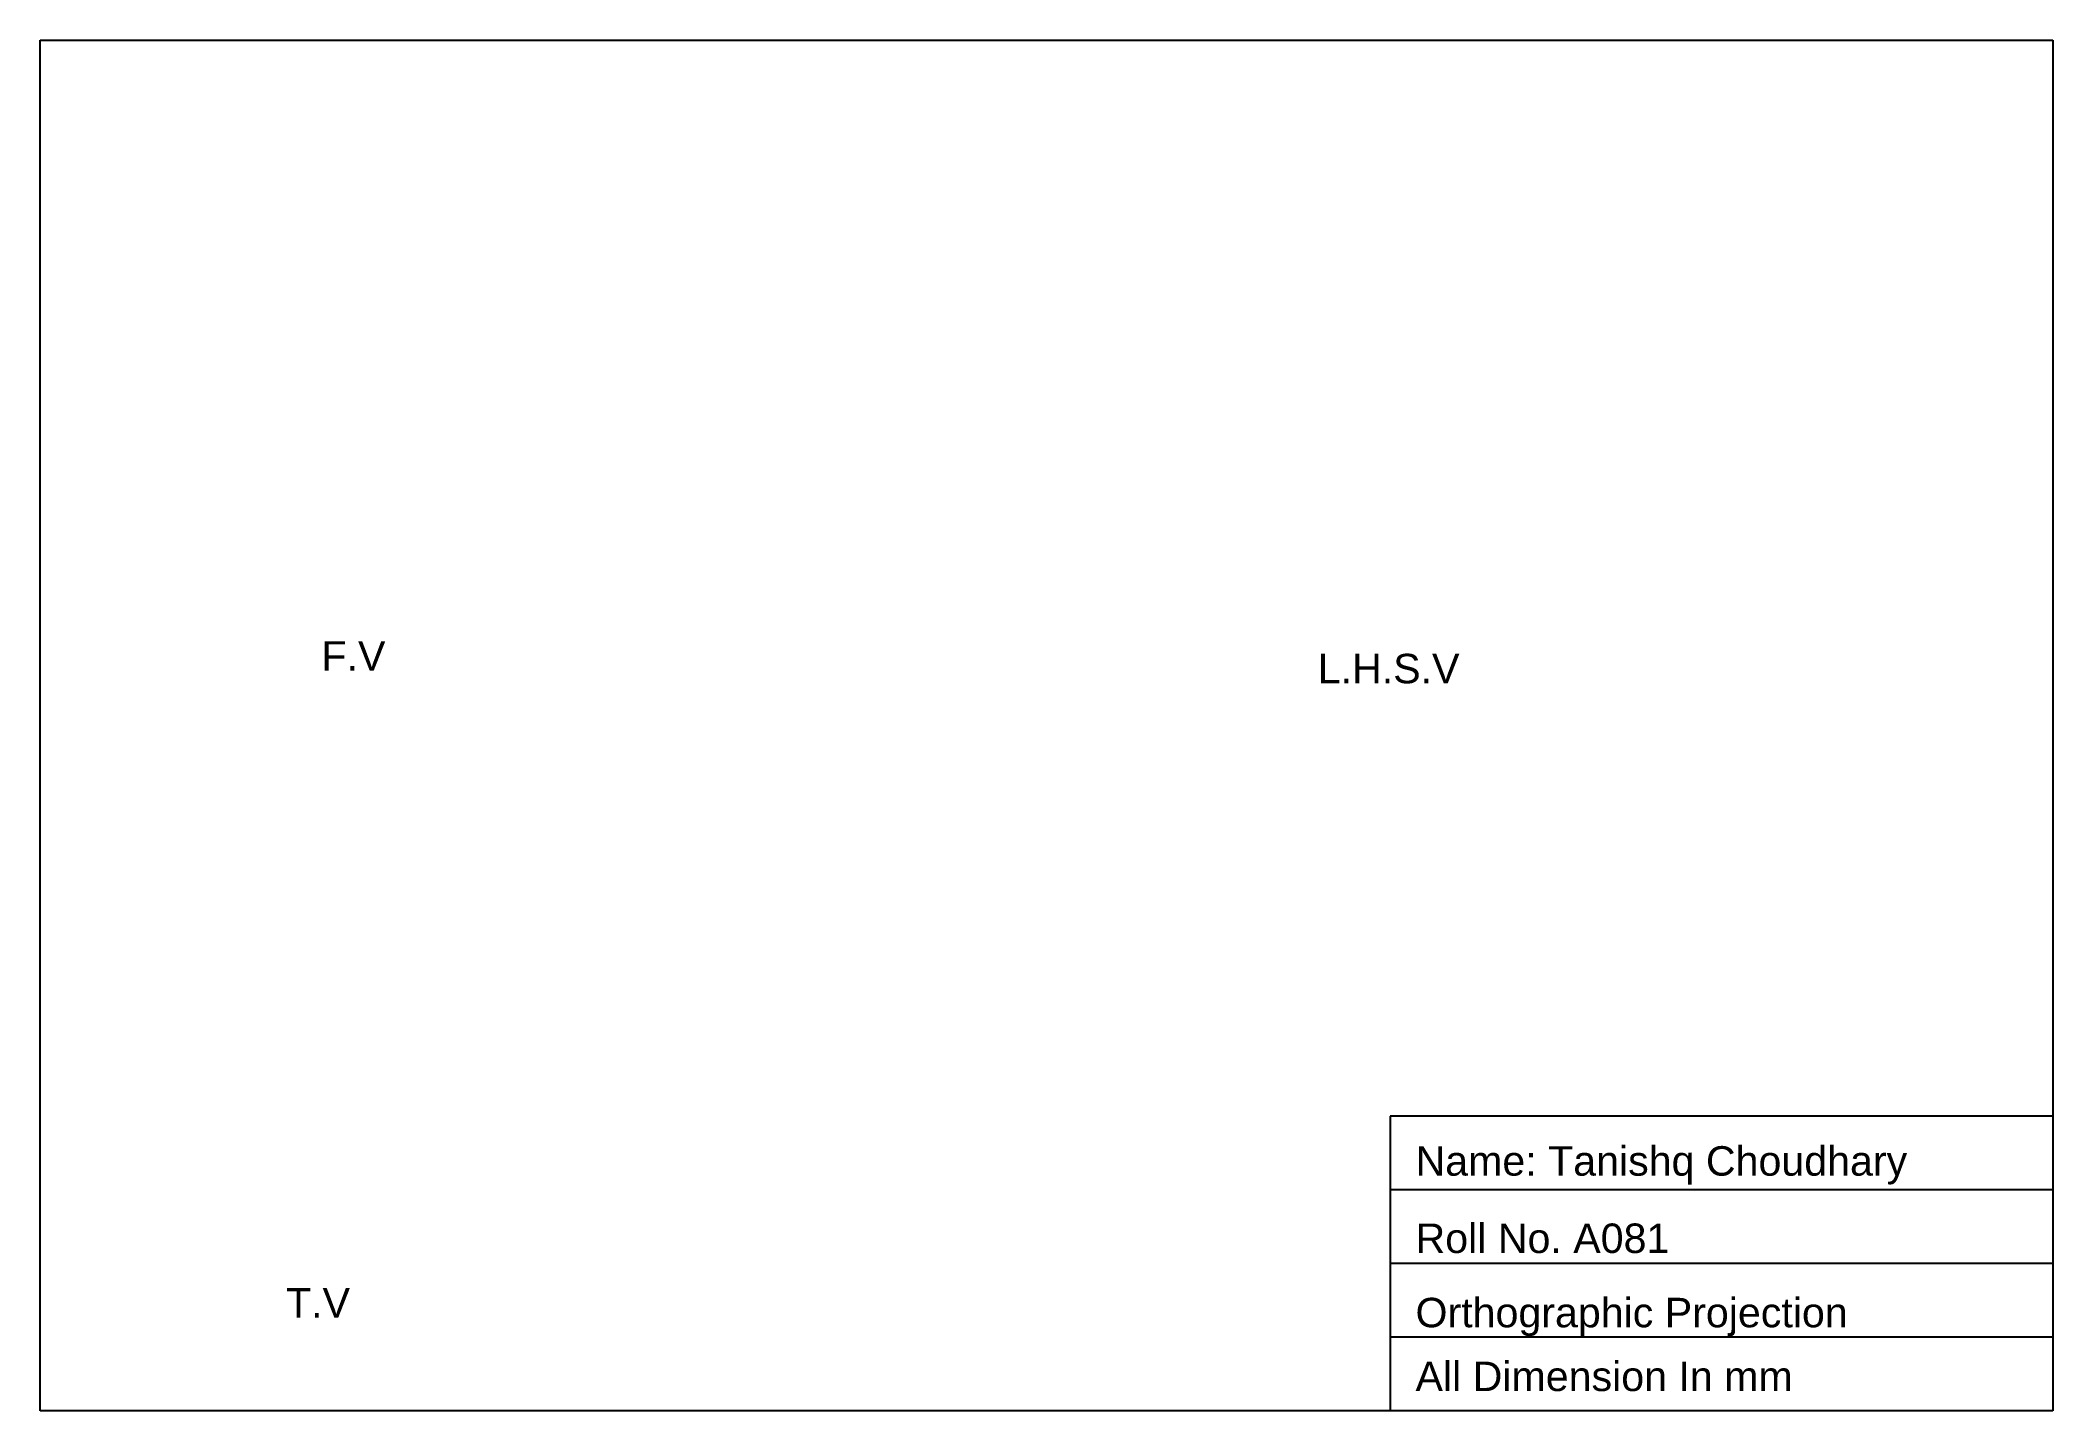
# Paper-space layout 'Layout1' of a CAD drawing. Header units: millimetres. Extents: x 12 to 285, y 12 to 198.
import ezdxf

# ---------------------------------------------------------------- set-up
doc = ezdxf.new("R2010")
doc.units = ezdxf.units.MM
doc.styles.get("Standard").update_dxf_attribs({"font": 'arial.ttf', "height": 4})

psp = doc.layouts.get("Layout1")

# ---------------------------------------------------------------- linework, layer by layer
for p, q in [((11.67, 198.27), (284.99, 198.27)), ((11.67, 12.17), (11.67, 198.27)), ((284.99, 198.27), (284.99, 12.17)), ((194.99, 52.17), (194.99, 12.17)), ((284.99, 52.17), (194.99, 52.17)), ((284.99, 42.17), (194.99, 42.17)), ((284.99, 32.17), (194.99, 32.17)), ((284.99, 22.17), (194.99, 22.17)), ((284.99, 12.17), (11.67, 12.17))]:
    psp.add_line(p, q)

# ---------------------------------------------------------------- texts
at = {"char_height": 4, "attachment_point": 1}
for s, insert in [('F.V', (49.86, 116.66)), ('L.H.S.V', (185.17, 114.95)), ('Name: Tanishq Choudhary', (198.45, 48.09)), ('Roll No. A081', (198.45, 37.59)), ('T.V', (45.05, 28.82)), ('Orthographic Projection', (198.45, 27.5)), ('All Dimension In mm', (198.45, 18.84))]:
    psp.add_mtext_dynamic_manual_height_columns(s, width=90, gutter_width=20, heights=[0], dxfattribs=dict(at, insert=insert))

doc.saveas('drawing.dxf')
